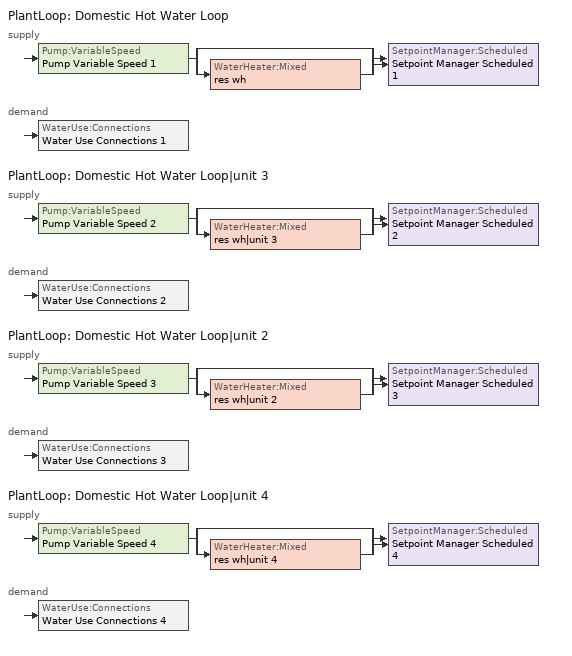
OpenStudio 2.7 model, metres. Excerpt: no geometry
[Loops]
PlantLoop 'Domestic Hot Water Loop'
 supply: Pump:VariableSpeed 'Pump Variable Speed 1' > split
  | bypass
  | WaterHeater:Mixed 'res wh'
  join > SetpointManager:Scheduled 'Setpoint Manager Scheduled 1'
 demand: WaterUse:Connections 'Water Use Connections 1'
PlantLoop 'Domestic Hot Water Loop|unit 3'
 supply: Pump:VariableSpeed 'Pump Variable Speed 2' > split
  | bypass
  | WaterHeater:Mixed 'res wh|unit 3'
  join > SetpointManager:Scheduled 'Setpoint Manager Scheduled 2'
 demand: WaterUse:Connections 'Water Use Connections 2'
PlantLoop 'Domestic Hot Water Loop|unit 2'
 supply: Pump:VariableSpeed 'Pump Variable Speed 3' > split
  | bypass
  | WaterHeater:Mixed 'res wh|unit 2'
  join > SetpointManager:Scheduled 'Setpoint Manager Scheduled 3'
 demand: WaterUse:Connections 'Water Use Connections 3'
PlantLoop 'Domestic Hot Water Loop|unit 4'
 supply: Pump:VariableSpeed 'Pump Variable Speed 4' > split
  | bypass
  | WaterHeater:Mixed 'res wh|unit 4'
  join > SetpointManager:Scheduled 'Setpoint Manager Scheduled 4'
 demand: WaterUse:Connections 'Water Use Connections 4'
[Sizing:Zone] Zone Cooling Design Supply Air Temperature Input Method=SupplyAirTemperature; Zone Cooling Design Supply Air Temperature {C}=14; Zone Cooling Design Supply Air Temperature Difference {deltaC}=11.11; Zone Heating Design Supply Air Temperature Input Method=SupplyAirTemperature; Zone Heating Design Supply Air Temperature {C}=40; Zone Heating Design Supply Air Temperature Difference {deltaC}=11.11; Zone Cooling Design Supply Air Humidity Ratio {kg-H2O/kg-air}=0.0085; Zone Heating Design Supply Air Humidity Ratio {kg-H2O/kg-air}=0.008; Cooling Design Air Flow Method=DesignDay; Heating Design Air Flow Method=DesignDay; Account for Dedicated Outdoor Air System=No; Dedicated Outdoor Air System Control Strategy=NeutralSupplyAir; Dedicated Outdoor Air Low Setpoint Temperature for Design {C}=autosize; Dedicated Outdoor Air High Setpoint Temperature for Design {C}=autosize
living zone; living zone|unit 2; living zone|unit 3; living zone|unit 4; finished basement zone; finished basement zone|unit 2; finished basement zone|unit 3; finished basement zone|unit 4; unfinished attic zone
[PlantLoop] Glycol Concentration=0; Maximum Loop Flow Rate {m3/s}=0.01; Plant Loop Volume {m3}=0.003; Load Distribution Scheme=Optimal
Domestic Hot Water Loop; Domestic Hot Water Loop|unit 3; Domestic Hot Water Loop|unit 2; Domestic Hot Water Loop|unit 4
[Sizing:Plant] Loop Type=Heating; Design Loop Exit Temperature {C}=52.6667; Loop Design Temperature Difference {deltaC}=5.55556; Sizing Option=NonCoincident; Zone Timesteps in Averaging Window=1; Coincident Sizing Factor Mode=None
Domestic Hot Water Loop; Domestic Hot Water Loop|unit 3; Domestic Hot Water Loop|unit 2; Domestic Hot Water Loop|unit 4
[Pump:VariableSpeed] Rated Flow Rate {m3/s}=0.01; Rated Pump Head {Pa}=1; Rated Power Consumption {W}=0; Motor Efficiency=1; Fraction of Motor Inefficiencies to Fluid Stream=0; Coefficient 1 of the Part Load Performance Curve=0; Coefficient 2 of the Part Load Performance Curve=1; Coefficient 3 of the Part Load Performance Curve=0; Coefficient 4 of the Part Load Performance Curve=0; Pump Control Type=Intermittent; Skin Loss Radiative Fraction=0.5; Design Power Sizing Method=PowerPerFlowPerPressure; Design Electric Power per Unit Flow Rate {W/(m3/s)}=348701.1; Design Shaft Power per Unit Flow Rate per Unit Head {W-s/m3-Pa}=1.28205; Design Minimum Flow Rate Fraction=0
Pump Variable Speed 1; Pump Variable Speed 2; Pump Variable Speed 3; Pump Variable Speed 4
[SetpointManager:Scheduled] Control Variable=Temperature
Name | Schedule
Setpoint Manager Scheduled 1 | dhw temp
Setpoint Manager Scheduled 2 | dhw temp 1
Setpoint Manager Scheduled 3 | dhw temp 2
Setpoint Manager Scheduled 4 | dhw temp 3
[WaterHeater:Mixed] Tank Volume {m3}=0.143846; Deadband Temperature Difference {deltaC}=2; Maximum Temperature Limit {C}=99; Heater Control Type=Cycle; Heater Maximum Capacity {W}=11722.8; Heater Minimum Capacity {W}=0; Heater Fuel Type=NaturalGas; Heater Thermal Efficiency=0.773298; Off Cycle Parasitic Fuel Consumption Rate {W}=0; Off Cycle Parasitic Fuel Type=Electricity; Off Cycle Parasitic Heat Fraction to Tank=0; On Cycle Parasitic Fuel Consumption Rate {W}=0; On Cycle Parasitic Fuel Type=Electricity; On Cycle Parasitic Heat Fraction to Tank=0; Ambient Temperature Indicator=ThermalZone; Off Cycle Loss Coefficient to Ambient Temperature {W/K}=4.15693; Off Cycle Loss Fraction to Thermal Zone=0.64; On Cycle Loss Coefficient to Ambient Temperature {W/K}=4.15693; On Cycle Loss Fraction to Thermal Zone=1; Use Side Effectiveness=1; Source Side Effectiveness=1; Use Side Design Flow Rate {m3/s}=autosize; Source Side Design Flow Rate {m3/s}=autosize; Indirect Water Heating Recovery Time {hr}=1.5; Source Side Flow Control Mode=IndirectHeatPrimarySetpoint
Name | Setpoint Temperature Schedule | Ambient Temperature Thermal Zone
res wh | WH Setpoint Temp | finished basement zone
res wh|unit 3 | WH Setpoint Temp 1 | finished basement zone|unit 3
res wh|unit 2 | WH Setpoint Temp 2 | finished basement zone|unit 2
res wh|unit 4 | WH Setpoint Temp 3 | finished basement zone|unit 4
[WaterUse:Connections]
Name | Water Use Equipment Name 1 | Water Use Equipment Name 2 | Water Use Equipment Name 3
Water Use Connections 1 | residential shower | residential sink | residential bath
Water Use Connections 2 | residential shower|unit 3 | residential sink|unit 3 | residential bath|unit 3
Water Use Connections 3 | residential shower|unit 2 | residential sink|unit 2 | residential bath|unit 2
Water Use Connections 4 | residential shower|unit 4 | residential sink|unit 4 | residential bath|unit 4
[WaterUse:Equipment:Definition]
Name | Peak Flow Rate {m3/s} | Target Temperature Schedule
residential shower | 0.000274695 | residential shower temperature schedule
residential sink | 0.000212399 | residential sink temperature schedule
residential bath | 0.000429619 | residential bath temperature schedule
residential shower|unit 3 | 0.000274695 | residential shower temperature schedule 1
residential sink|unit 3 | 0.000212399 | residential sink temperature schedule 1
residential bath|unit 3 | 0.000429619 | residential bath temperature schedule 1
residential shower|unit 2 | 0.000274695 | residential shower temperature schedule 2
residential sink|unit 2 | 0.000212399 | residential sink temperature schedule 2
residential bath|unit 2 | 0.000429619 | residential bath temperature schedule 2
residential shower|unit 4 | 0.000274695 | residential shower temperature schedule 3
residential sink|unit 4 | 0.000212399 | residential sink temperature schedule 3
residential bath|unit 4 | 0.000429619 | residential bath temperature schedule 3
[OtherEquipment:Definition] Design Level Calculation Method=EquipmentLevel; Fraction Radiant=0; Fraction Lost=0
Name | Design Level {W} | Fraction Latent
residential shower; residential shower|unit 3; residential shower|unit 2; residential shower|unit 4 | 7899.46 | 0.487197
residential sink; residential sink|unit 3; residential sink|unit 2; residential sink|unit 4 | 2132.88 | 0.312222
residential bath; residential bath|unit 3; residential bath|unit 2; residential bath|unit 4 | 6337.27 | 0
[Schedule:Constant]
Name | Value
dhw temp; WH Setpoint Temp; dhw temp 1; WH Setpoint Temp 1; dhw temp 2; WH Setpoint Temp 2; dhw temp 3; WH Setpoint Temp 3 | 52.6667
residential shower temperature schedule; residential sink temperature schedule; residential bath temperature schedule; residential shower temperature schedule 1; residential sink temperature schedule 1; residential bath temperature schedule 1; residential shower temperature schedule 2; residential sink temperature schedule 2; residential bath temperature schedule 2; residential shower temperature schedule 3; residential sink temperature schedule 3; residential bath temperature schedule 3 | 43.3333
